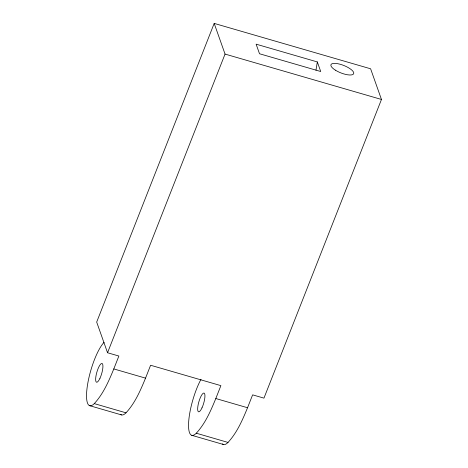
<?xml version="1.0" encoding="UTF-8"?>
<svg xmlns="http://www.w3.org/2000/svg" width="468" height="468" viewBox="0 0 468 468"><rect width="100%" height="100%" fill="white"/><g stroke="black" fill="none" stroke-linecap="round" stroke-linejoin="round"><path stroke-width="0.7" d="M315.976 70.218L317.327 61.928L256.119 44.167L259.518 53.756L320.72 71.516L317.327 61.928M222.446 443.875A34.205 8.822 -73.8 0 0 228.027 442.424C237.089 432.613 242.453 420.071 247.496 407.874L252.621 394.846L263.952 398.139L381.467 99.462L370.603 68.784L214.186 23.4L96.677 322.072L107.541 352.749L118.872 356.037L113.747 369.065C108.705 381.256 103.346 393.804 94.279 403.615A34.205 8.822 -73.8 0 1 87.516 384.901A34.205 8.822 -73.8 0 1 104.089 342.301M107.541 352.749L225.049 54.077L214.186 23.4M120.563 414.391A34.205 8.822 -73.8 0 0 126.015 412.823C135.112 402.977 140.482 390.382 145.536 378.138L150.608 365.251L220.884 385.638L215.812 398.531C210.758 410.775 205.388 423.37 196.291 433.21A34.205 8.822 -73.8 0 1 188.774 420.492A34.205 8.822 -73.8 0 1 200.988 379.343M225.049 54.077L381.467 99.462M113.8 368.93L145.536 378.138M215.812 398.531L247.549 407.739M94.279 403.615L126.015 412.823M196.291 433.21L228.027 442.424M89.716 405.686L121.528 414.917M191.728 435.287L223.534 444.518M201.995 407.833A9.769 2.521 -73.8 0 0 204.048 393.073A9.769 2.521 -73.8 0 0 197.853 406.446A9.769 2.521 -73.8 0 0 201.995 407.833M99.982 378.232A9.769 2.521 -73.8 0 0 102.036 363.472A9.769 2.521 -73.8 0 0 95.841 376.845A9.769 2.521 -73.8 0 0 99.982 378.232M335.369 70.159A12.215 3.99 21.5 0 0 353.685 73.657A12.215 3.99 21.5 0 0 337.908 63.73A12.215 3.99 21.5 0 0 335.369 70.159"/></g></svg>
